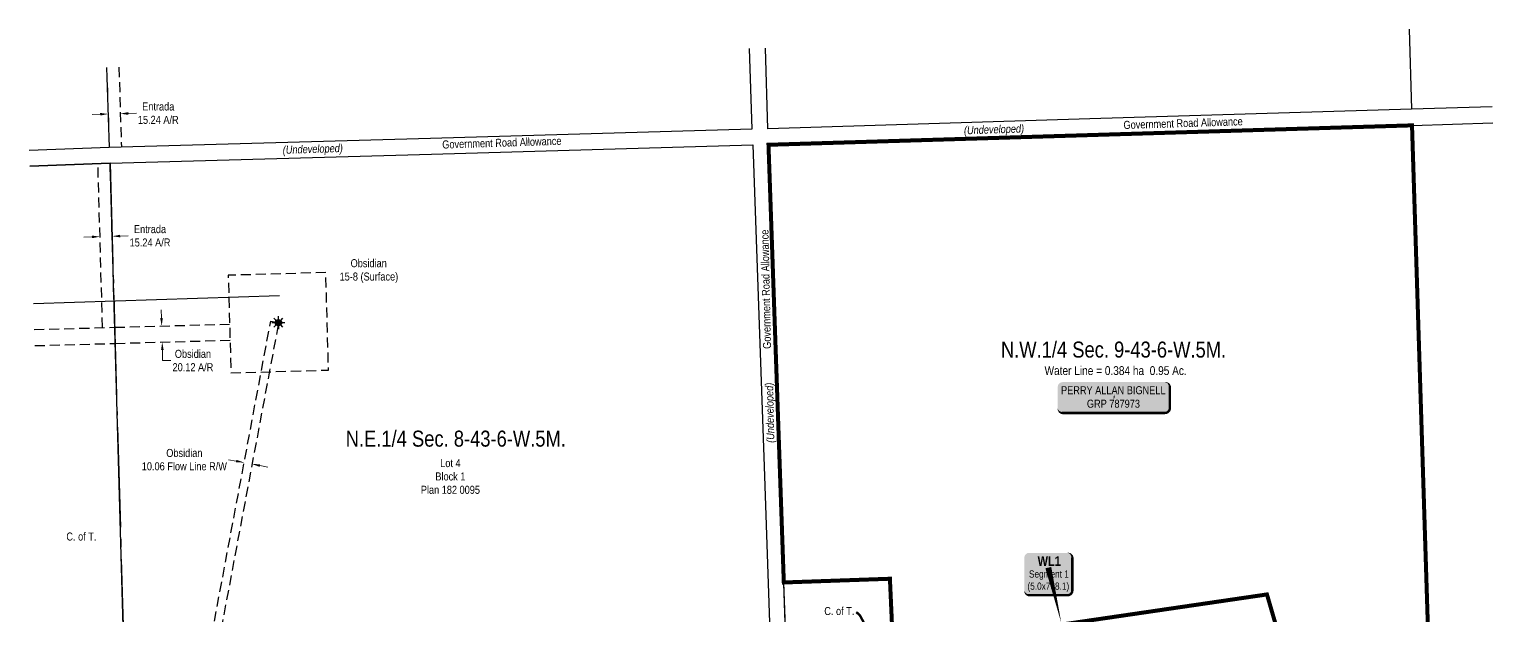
# Model space of a CAD drawing. Extents: x 643442 to 651909, y 5835058 to 5841090.
# Drawn here: x 646184 to 648012, y 5840357 to 5841090 of the extents above; entities that cross this region are included whole.
import ezdxf
from ezdxf.enums import TextEntityAlignment as Align

# ---------------------------------------------------------------- set-up
doc = ezdxf.new("R2010")
doc.units = 0
doc.header["$LTSCALE"] = 5
doc.header["$PDSIZE"] = 0.5
for name, pattern in [('CENTERLINEX3', [5, 2.5, -1, 0.5, -1]), ('foc-ACCESSROAD', [3.75, 2.5, -1.25]), ('foc-FLOWLINE', [3.75, 2.5, -1.25]), ('foc-QUARTERLINE', [33, 25, -3, 2, -3])]:
    doc.linetypes.add(name, pattern=pattern)
doc.layers.get('Defpoints').update_dxf_attribs({"color": 9})
for name, color, linetype in [('AS-OWNER', 7, 'Continuous'), ('AS-POWER', 104, 'foc-POWER'), ('AS-ROADS', 254, 'Continuous'), ('C-FLOWLINE', 13, 'foc-FLOWLINE'), ('C-SYMBOL', 7, 'Continuous'), ('C-WS', 13, 'foc-ACCESSROAD'), ('C-WS-S', 8, 'Continuous'), ('L-AREAREQUIRED', 7, 'Continuous'), ('L-QSEC', 8, 'foc-QUARTERLINE'), ('L-ROAD-T', 7, 'Continuous'), ('L-SEC', 7, 'Continuous'), ('L-TITLEDB', 4, 'Continuous'), ('L-TITLEDB-T', 4, 'Continuous'), ('P-PROPOSED-WL1', 10, 'Continuous'), ('P-PROPOSED-WL1B', 10, 'Continuous')]:
    doc.layers.add(name, color=color, linetype=linetype)
doc.layers.add('AS-TRAPPER BOUNDARY', color=7, linetype='CENTERLINEX3', true_color=0xb85c00, transparency=0.6)
for name, color, linetype, lineweight in [('C-AR-T', 13, 'Continuous', 9), ('C-FLOWLINE-T', 13, 'Continuous', 9), ('C-RW-T', 13, 'Continuous', 9), ('T-TEXT', 48, 'Continuous', 18)]:
    doc.layers.add(name, color=color, linetype=linetype, lineweight=lineweight)
doc.styles.add('100L', font='ARIALN.TTF', dxfattribs={"height": 11})
doc.styles.add('175L', font='ARIALN.TTF', dxfattribs={"height": 20})
doc.styles.add('80', font='ARIALN.TTF', dxfattribs={"height": 10})
doc.styles.add('80CG', font='ARIALN.TTF', dxfattribs={"height": 10})
doc.styles.add('80L', font='ARIALN.TTF', dxfattribs={"height": 10})
doc.styles.add('80LS', font='ARIALNI.TTF', dxfattribs={"height": 10})
doc.styles.add('BOLD', font='ARIALNB.TTF')
doc.styles.add('foc-LtypeFont', font='ARIALN.TTF', dxfattribs={"height": 7.35})
doc.linetypes.add('foc-POWER', pattern='A,6,-1,["P",foc-LtypeFont,S=0.2,R=0,X=-0.625,Y=-0.75],-1.24,4', length=12.24)
doc.dimstyles.new('Compass 5 000', dxfattribs={"dimscale": 5, "dimtxt": 9, "dimasz": 2, "dimexe": 0.2, "dimexo": 0.0625, "dimgap": 0.5, "dimtad": 0, "dimtih": 1, "dimtoh": 1, "dimzin": 0, "dimdsep": 46, "dimtxsty": '80CG', "dimcen": 0.1, "dimse1": 1, "dimse2": 1, "dimclrd": 256, "dimclrt": 256, "dimaunit": 1, "dimadec": 4, "dimazin": 0, "dimtfac": 0.06, "dimtofl": 0, "dimtmove": 0, "dimatfit": 1, "dimfxl": 0.2, "dimtolj": 1, "dimtzin": 0, "dimlwd": -1, "dimarcsym": 0})

# ---------------------------------------------------------------- blocks, each defined once
blk = doc.blocks.new('*D473')
at = {"layer": 'C-AR-T', "transparency": 16777216}
for p, q in [((646349, 5840729.3), (646348.7, 5840739.3)), ((646350.1, 5840689.2), (646350.5, 5840676.1)), ((646350.5, 5840676.1), (646360.5, 5840676.1))]:
    blk.add_line(p, q, dxfattribs=at)
for points in [[(646350.7, 5840729.4), (646347.4, 5840729.3), (646349.3, 5840719.3)], [(646351.8, 5840689.3), (646348.5, 5840689.2), (646349.9, 5840699.2)]]:
    blk.add_solid(points, dxfattribs=at)
at = {"layer": 'Defpoints', "color": 0, "transparency": 16777216}
for p in [(646373.8, 5840720), (646374.4, 5840699.9), (646349.9, 5840699.2)]:
    blk.add_point(p, dxfattribs=at)
at = {"layer": 'C-AR-T', "transparency": 16777216, "insert": (646388.3, 5840676.1), "char_height": 10, "attachment_point": 5, "style": '80CG'}
blk.add_mtext('\\A1;Obsidian\\P20.12 A/R', dxfattribs=at)
blk = doc.blocks.new('*D474')
at = {"layer": 'C-FLOWLINE-T', "transparency": 16777216}
for p, q in [((646442.5, 5840550.5), (646432.6, 5840552.3)), ((646472, 5840545), (646481.8, 5840543.1))]:
    blk.add_line(p, q, dxfattribs=at)
for points in [[(646442.8, 5840552.1), (646442.1, 5840548.9), (646452.3, 5840548.7)], [(646472.3, 5840546.6), (646471.7, 5840543.3), (646462.2, 5840546.8)]]:
    blk.add_solid(points, dxfattribs=at)
at = {"layer": 'Defpoints', "color": 0, "transparency": 16777216}
for p in [(646452.3, 5840548.7), (646452.7, 5840551.1), (646462.6, 5840549.3)]:
    blk.add_point(p, dxfattribs=at)
at = {"layer": 'C-FLOWLINE-T', "transparency": 16777216, "insert": (646377.6, 5840552.3), "char_height": 10, "attachment_point": 5, "style": '80CG'}
blk.add_mtext('\\A1;Obsidian\\P10.06 Flow Line R/W', dxfattribs=at)
blk = doc.blocks.new('GAS')
h = blk.add_hatch(color=255)
h.dxf.hatch_style = 1
edge = h.paths.add_edge_path()
edge.add_arc((0, 0), 0.9, 0, 360)
for p, q in [((-0.81, 0), (-1.62, 0)), ((-0.57, 0.57), (-1.14, 1.14)), ((0, 0.81), (0, 1.62)), ((0.57, 0.57), (1.14, 1.14)), ((1.62, 0), (0.81, 0)), ((-0.57, -0.57), (-1.14, -1.14)), ((0, -0.81), (0, -1.62)), ((1.14, -1.14), (0.57, -0.57))]:
    blk.add_line(p, q)
blk.add_circle((0, 0), 0.8)
blk = doc.blocks.new('*U468')
h = blk.add_hatch(color=254)
edge = h.paths.add_edge_path()
edge.add_line((-24, -34.5), (24, -34.5))
edge.add_arc((24, -28.5), 6, 270, 360)
edge.add_line((30, -28.5), (30, 12.5))
edge.add_arc((24, 12.5), 6, 0, 90)
edge.add_line((24, 18.5), (-24, 18.5))
edge.add_arc((-24, 12.5), 6, 90, 180)
edge.add_line((-30, 12.5), (-30, -28.5))
edge.add_arc((-24, -28.5), 6, 180, 270)
at = {"color": 1, "true_color": 0xff1414, "flags": 128}
blk.add_lwpolyline([(-24, -34.5, 3, 3, 0), (24, -34.5, 3, 3, 0.414214), (30, -28.5, 3, 3, 0), (30, 12.5, 3, 0, 0.414214), (24, 18.5, 0, 0, 0), (-24, 18.5, 0, 0, 0.414214), (-30, 12.5, 0, 0, 0), (-30, -28.5, 0, 3, 0.414214)], format="xyseb", close=True, dxfattribs=at)
blk.add_lwpolyline([(16.3, -69.6, 0, 7.5, 0), (0, 0, 0, 0, 0)], format="xyseb", dxfattribs=at)
at = {"color": 1, "true_color": 0xff1414}
for tag, p, height, style in [('TEMP_AREA_W1_001', (-9.2, 2.2), 12, 'BOLD'), ('ENTER_TEXT_001', (-30.7, -12.6), 9, '80')]:
    blk.add_attdef(tag, p, '', height=height, dxfattribs=dict(at, style=style))
blk = doc.blocks.new('*U683')
h = blk.add_hatch(color=59)
edge = h.paths.add_edge_path()
edge.add_line((-64, -20), (64, -20))
edge.add_arc((64, -14), 6, 270, 360)
edge.add_line((70, -14), (70, 12.5))
edge.add_arc((64, 12.5), 6, 0, 90)
edge.add_line((64, 18.5), (-64, 18.5))
edge.add_arc((-64, 12.5), 6, 90, 180)
edge.add_line((-70, 12.5), (-70, -14))
edge.add_arc((-64, -14), 6, 180, 270)
at = {"color": 1, "flags": 128}
blk.add_lwpolyline([(-64, -20, 3, 3, 0), (64, -20, 3, 3, 0.414214), (70, -14, 3, 3, 0), (70, 12.5, 3, 0, 0.414214), (64, 18.5, 0, 0, 0), (-64, 18.5, 0, 0, 0.414214), (-70, 12.5, 0, 0, 0), (-70, -14, 0, 3, 0.414214)], format="xyseb", close=True, dxfattribs=at)
blk.add_lwpolyline([(1.3, -0.1, 0, 7.5, 0), (0, 0, 0, 0, 0)], format="xyseb", dxfattribs=at)
at = {"color": 1, "style": '80'}
blk.add_attdef('ENTER_TEXT_001', (-36.3, -5), '', height=10, dxfattribs=at)
blk = doc.blocks.new('*D668')
at = {"layer": 'C-AR-T', "transparency": 16777216}
for p, q in [((646262.2, 5840830.7), (646252.2, 5840830.4)), ((646297.5, 5840831.7), (646307.5, 5840831.9))]:
    blk.add_line(p, q, dxfattribs=at)
for points in [[(646262.2, 5840832.3), (646262.3, 5840829), (646272.2, 5840830.9)], [(646297.4, 5840833.3), (646297.5, 5840830), (646287.5, 5840831.4)]]:
    blk.add_solid(points, dxfattribs=at)
at = {"layer": 'Defpoints', "color": 0, "transparency": 16777216}
for p in [(646272.1, 5840834), (646287.4, 5840834.4), (646287.5, 5840831.4)]:
    blk.add_point(p, dxfattribs=at)
at = {"layer": 'C-AR-T', "transparency": 16777216, "insert": (646334.7, 5840831.9), "char_height": 10, "attachment_point": 5, "style": '80CG'}
blk.add_mtext('\\A1;Entrada\\P15.24 A/R', dxfattribs=at)
blk = doc.blocks.new('*D669')
at = {"layer": 'C-AR-T', "transparency": 16777216}
for p, q in [((646272.5, 5840983.8), (646262.5, 5840983.5)), ((646307.7, 5840984.8), (646317.7, 5840985.1))]:
    blk.add_line(p, q, dxfattribs=at)
for points in [[(646272.4, 5840985.5), (646272.5, 5840982.2), (646282.5, 5840984.1)], [(646307.6, 5840986.5), (646307.7, 5840983.1), (646297.7, 5840984.5)]]:
    blk.add_solid(points, dxfattribs=at)
at = {"layer": 'Defpoints', "color": 0, "transparency": 16777216}
for p in [(646282.4, 5840987.2), (646297.6, 5840987.6), (646297.7, 5840984.5)]:
    blk.add_point(p, dxfattribs=at)
at = {"layer": 'C-AR-T', "transparency": 16777216, "insert": (646345, 5840985.1), "char_height": 10, "attachment_point": 5, "style": '80CG'}
blk.add_mtext('\\A1;Entrada\\P15.24 A/R', dxfattribs=at)

msp = doc.modelspace()

# ---------------------------------------------------------------- linework, layer by layer
at = {"layer": 'AS-POWER', "flags": 128}
msp.add_lwpolyline([(646189.287, 5840747.431), (646496.333, 5840757.577)], dxfattribs=at)
at = {"layer": 'AS-ROADS', "const_width": 3, "flags": 128}
msp.add_lwpolyline([(647116.608, 5840286.398), (647120.394, 5840291.768), (647126.012, 5840293.843), (647134.073, 5840295.918), (647191.172, 5840304.606), (647223.192, 5840310.111), (647227.711, 5840312.552), (647229.421, 5840315.969), (647230.031, 5840318.655), (647230.153, 5840321.95), (647230.153, 5840325.49), (647228.277, 5840342.818), (647225.738, 5840349.651), (647221.245, 5840357.85), (647216.752, 5840361.95)], dxfattribs=at)
at = {"layer": 'AS-TRAPPER BOUNDARY', "const_width": 4.999, "flags": 128}
msp.add_lwpolyline([(647107.116, 5840945.672), (647910.796, 5840969.924), (647935.133, 5840201.149), (647134.277, 5840173.425), (647129.396, 5840307.761), (647261.897, 5840333.901), (647258.761, 5840403.547), (647126.251, 5840398.898)], close=True, dxfattribs=at)
at = {"layer": 'C-FLOWLINE', "flags": 128}
msp.add_lwpolyline([(646380.354, 5839212.524), (646355.87, 5840034.646), (646485.397, 5840725.208), (646495.281, 5840723.354), (646365.957, 5840033.874), (646390.41, 5839212.822)], dxfattribs=at)
at = {"layer": 'C-WS', "flags": 128}
for points in [[(646280.556, 5841042.157), (646283.844, 5840942.21)], [(646295.787, 5841042.658), (646299.076, 5840942.711)], [(646275.422, 5840717.232), (646269.665, 5840922.223)], [(646290.656, 5840717.66), (646284.899, 5840922.651)], [(646290.656, 5840717.66), (646434.113, 5840721.689)], [(646190.204, 5840714.838), (646290.656, 5840717.66)], [(646291.221, 5840697.554), (646434.678, 5840701.583)], [(646190.77, 5840694.732), (646291.221, 5840697.554)]]:
    msp.add_lwpolyline(points, dxfattribs=at)
msp.add_lwpolyline([(646554.238, 5840786.03), (646432.402, 5840782.608), (646435.824, 5840660.771), (646557.66, 5840664.193)], close=True, dxfattribs=at)
at = {"layer": 'L-QSEC', "flags": 128}
for points in [[(647907.072, 5841089.986), (647910.172, 5840990.026)], [(646280.556, 5841042.157), (646283.844, 5840942.21)], [(647979.814, 5838749.641), (647938.432, 5840065.929), (647910.796, 5840969.924)], [(646284.899, 5840922.651), (646310.358, 5840016.259)]]:
    msp.add_lwpolyline(points, dxfattribs=at)
at = {"layer": 'L-SEC', "flags": 128}
for points in [[(647083.161, 5841065.758), (647086.371, 5840965.165)], [(647106.473, 5840965.772), (647103.264, 5841066.349)], [(648011.014, 5840993.044), (647910.172, 5840990.026)], [(647508.323, 5840977.9), (647106.473, 5840965.772)], [(647910.172, 5840990.026), (647508.323, 5840977.9)], [(647086.371, 5840965.165), (646685.108, 5840953.688)], [(647107.116, 5840945.672), (647508.956, 5840957.799)], [(647508.956, 5840957.799), (647910.796, 5840969.924)], [(647910.796, 5840969.924), (648011.606, 5840972.941)], [(646283.844, 5840942.21), (646183.909, 5840938.499)], [(646685.108, 5840953.688), (646283.844, 5840942.21)], [(646686.27, 5840934.132), (647087.641, 5840945.613)], [(647087.641, 5840945.613), (647101.776, 5840543.721)], [(647121.248, 5840543.891), (647107.116, 5840945.672)], [(646184.46, 5840918.921), (646284.899, 5840922.651)], [(646284.899, 5840922.651), (646686.27, 5840934.132)], [(647101.776, 5840543.721), (647115.62, 5840141.819)], [(647135.113, 5840142.103), (647121.248, 5840543.891)]]:
    msp.add_lwpolyline(points, dxfattribs=at)
at = {"layer": 'L-TITLEDB', "flags": 128}
msp.add_lwpolyline([(646205.754, 5840162.384), (646306.157, 5840165.819), (646284.899, 5840922.651), (646184.46, 5840918.921)], dxfattribs=at)
msp.add_lwpolyline([(647126.251, 5840398.898), (647258.761, 5840403.547), (647261.897, 5840333.901), (647129.396, 5840307.761)], close=True, dxfattribs=at)
at = {"layer": 'P-PROPOSED-WL1', "const_width": 5, "flags": 128}
msp.add_lwpolyline([(647130.006, 5840294.867), (647249.083, 5840313.929), (647277.598, 5840277.154), (647271.549, 5840317.367), (647368.178, 5840330.911), (647729.646, 5840383.948), (647752.75, 5840304.389), (647739.203, 5840299.413)], dxfattribs=at)

# ---------------------------------------------------------------- block references
at = {"layer": 'AS-OWNER'}
ref = msp.add_blockref('*U683', (647538.304, 5840630.644), dxfattribs=at)
ref.add_attrib('ENTER_TEXT_001', 'PERRY ALLAN BIGNELL', (647472.479, 5840634.066), dxfattribs={"layer": '0', "color": 1, "height": 10, "style": '80'})
ref.add_attrib('ENTER_TEXT_002', 'GRP 787973', (647504.795, 5840617.222), dxfattribs={"layer": '0', "color": 1, "height": 10, "style": '80'})
at = {"layer": 'C-WS-S', "xscale": 5.000000000000028, "yscale": 5.000000000000028, "zscale": 5.000000000000028}
msp.add_blockref('GAS', (646495.031, 5840723.401), dxfattribs=at)
at = {"layer": 'P-PROPOSED-WL1B'}
ref = msp.add_blockref('*U468', (647456.612, 5840417.434), dxfattribs=dict(at, xscale=0.9994074277897631, yscale=0.9994074277897631, zscale=0.9994074277897631))
ref.add_attrib('TEMP_AREA_W1_001', 'WL1', (647443.208, 5840419.677), dxfattribs={"layer": '0', "color": 1, "true_color": 0xff1414, "height": 11.9929, "style": 'BOLD'})
ref.add_attrib('ENTER_TEXT_001', 'Segment 1', (647432.413, 5840404.965), dxfattribs={"layer": '0', "color": 1, "true_color": 0xff1414, "height": 8.9947, "style": '80'})
ref.add_attrib('ENTER_TEXT_002', '(5.0x768.1)', (647430.551, 5840389.82), dxfattribs={"layer": '0', "color": 1, "true_color": 0xff1414, "height": 8.99467, "style": '80'})

# ---------------------------------------------------------------- texts
at = {"layer": 'C-RW-T', "insert": (646568.375, 5840802.738), "char_height": 9.99708, "attachment_point": 1, "style": '80L'}
msp.add_mtext_dynamic_manual_height_columns('\\pi16.84;Obsidian\\P\\pi3.1129;15-8 (Surface)', width=77.50096, gutter_width=49.985, heights=[0], dxfattribs=at)
at = {"layer": 'C-SYMBOL', "color": 3, "style": '175L'}
for s, height, p in [('N.W.1/4 Sec. 9-43-6-W.5M.', 19.99417, (647538.021, 5840673.846)), ('N.E.1/4 Sec. 8-43-6-W.5M.', 20, (646716.596, 5840562.574))]:
    msp.add_text(s, height=height, dxfattribs=at).set_placement(p, align=Align.BOTTOM_CENTER)
at = {"layer": 'L-AREAREQUIRED', "color": 5, "style": '100L'}
msp.add_text('Water Line = 0.384 ha  0.95 Ac.', height=10.99679, dxfattribs=at).set_placement((647540.659, 5840654.793), align=Align.BOTTOM_CENTER)
at = {"layer": 'L-ROAD-T', "style": '80L'}
for rotation, p in [(1.796046, (647624.903, 5840972.723)), (1.796046, (646774.125, 5840948.279)), (91.264041, (647103.729, 5840765.196))]:
    msp.add_text('Government Road Allowance', height=9.99708, rotation=rotation, dxfattribs=at).set_placement(p, align=Align.MIDDLE_CENTER)
at = {"layer": 'L-TITLEDB-T', "char_height": 9.99708, "attachment_point": 5, "style": '80CG'}
for s, insert, width in [('\\A1;Lot 4\\PBlock 1\\PPlan 182 0095', (646709.845, 5840531.284), 73.40737), ('\\A1;C. of T.', (646249.021, 5840456.239), 36.67184), ('\\A1;C. of T.', (647195.582, 5840363.144), 36.67184)]:
    msp.add_mtext(s, dxfattribs=dict(at, insert=insert, width=width))
at = {"layer": 'T-TEXT', "style": '80LS'}
for rotation, p in [(1.796046, (647388.762, 5840964.902)), (1.796046, (646537.984, 5840940.458)), (91.264041, (647108.682, 5840610.906))]:
    msp.add_text('(Undeveloped)', height=9.99708, rotation=rotation, dxfattribs=at).set_placement(p, align=Align.MIDDLE_CENTER)

# ---------------------------------------------------------------- dimensions: what is measured, and where the dimension line sits
at = {"layer": 'C-AR-T', "color": 6}
for p1, p2, picture, middle in [((646282.38, 5840987.161), (646297.614, 5840987.589), '*D669', (646344.974, 5840985.095)), ((646272.143, 5840834.001), (646287.377, 5840834.429), '*D668', (646334.736, 5840831.934))]:
    dim = msp.add_aligned_dim(p1=p1, p2=p2, distance=-3.057, text='Entrada\\P15.24 A/R', dimstyle='Compass 5 000', dxfattribs=at)
    dim.commit()
    dim.dimension.update_dxf_attribs({"geometry": picture, "text_midpoint": middle})
dim = msp.add_linear_dim(base=(646349.866, 5840699.201), p1=(646373.803, 5840719.995), p2=(646374.368, 5840699.889), angle=271.608933, text='Obsidian\\P20.12 A/R', dimstyle='Compass 5 000', dxfattribs=at)
dim.commit()
dim.dimension.update_dxf_attribs({"geometry": '*D473', "text_midpoint": (646388.251, 5840676.097), "dimtype": 161})
at = {"layer": 'C-FLOWLINE-T', "color": 6}
dim = msp.add_aligned_dim(p1=(646462.628, 5840549.264), p2=(646452.743, 5840551.118), distance=2.504, text='Obsidian\\P10.06 Flow Line R/W', dimstyle='Compass 5 000', dxfattribs=at)
dim.commit()
dim.dimension.update_dxf_attribs({"geometry": '*D474', "text_midpoint": (646377.624, 5840552.344)})

doc.saveas('drawing.dxf')
